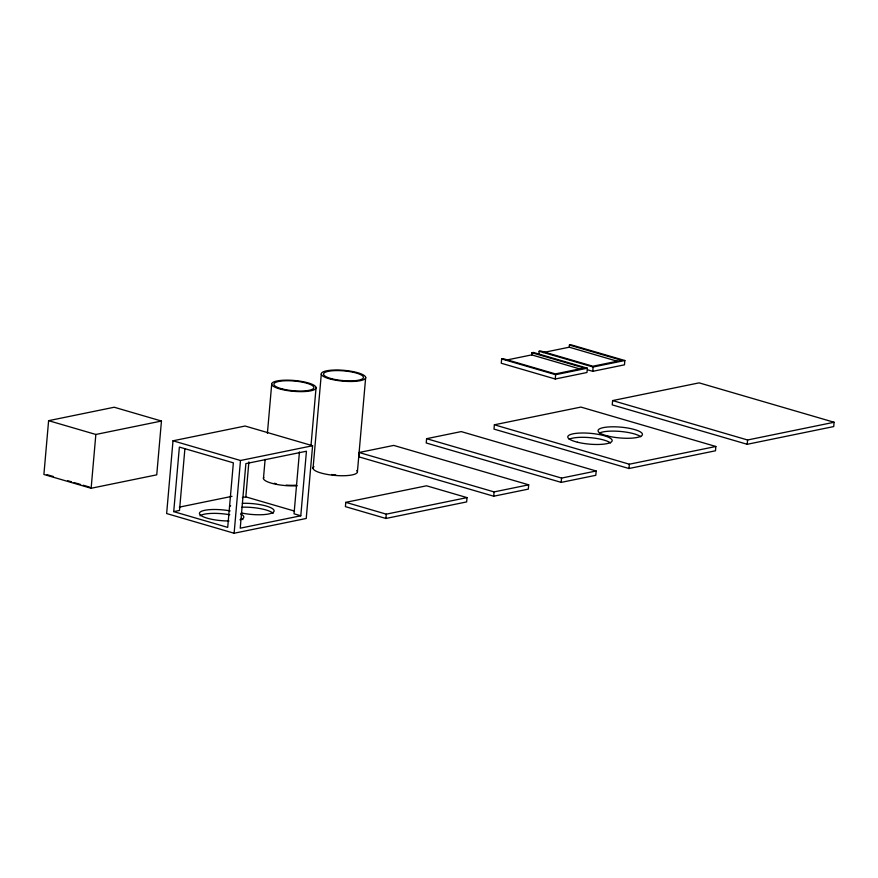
<?xml version="1.0" encoding="UTF-8"?>
<svg xmlns="http://www.w3.org/2000/svg" width="878" height="878" viewBox="0 0 878 878"><rect width="100%" height="100%" fill="white"/><g stroke="black" fill="none" stroke-linecap="round" stroke-linejoin="round"><path stroke-width="1.32" d="M48.608 420.672L43.9 474.471L91.136 488.267L156.745 474.833L161.453 421.034L114.217 407.238L48.608 420.672L95.845 434.467L161.453 421.034M91.136 488.267L95.845 434.467M172.999 440.8L166.644 513.542L234.119 533.242L306.224 518.47L312.59 445.739L245.105 426.028L172.999 440.8L240.484 460.5L312.59 445.739M173.723 511.633L179.375 447.078L233.361 462.838L227.709 527.393L173.723 511.633L179.496 510.447L184.907 448.581M234.119 533.242L240.484 460.5M242.361 497.574L245.829 496.871L248.88 461.894M263.455 478.477L265.123 459.348M267.395 433.392L271.697 384.213M299.453 451.94L294.042 513.806L300.792 515.781L306.444 451.226L245.873 463.628L240.232 528.183L300.792 515.781M311.053 444.959L316.069 387.582M313.051 468.314L321.304 374.061M345.789 502.337L345.405 506.639L385.903 518.459L466.646 501.92L467.03 497.617L426.532 485.797L345.789 502.337L386.276 514.157L467.03 497.617M357.423 471.684L365.676 377.43M359.124 452.499L358.74 456.801L493.71 496.213L528.315 489.123L528.688 484.821L393.728 445.409L359.124 452.499L494.084 491.91L528.688 484.821M385.903 518.459L386.276 514.157M426.609 438.682L426.225 442.984L561.196 482.384L595.8 475.305L596.173 470.992L461.213 431.592L426.609 438.682L561.569 478.082L596.173 470.992M494.38 424.798L493.996 429.101L628.966 468.512L715.482 450.787L715.855 446.485L580.896 407.074L494.38 424.798L629.339 464.21L715.855 446.485M531.925 352.736L584.221 368.003L555.39 373.907L503.083 358.641L501.645 358.937L501.272 363.24L555.258 379L586.976 372.502L587.36 368.2L533.374 352.44L531.925 352.736L531.739 354.888L505.519 360.254M493.71 496.213L494.084 491.91M538.851 354.482L539.136 351.255L540.574 350.959L592.88 366.236L621.712 360.32L569.416 345.054L569.229 347.205L543.01 352.572M555.258 379L555.631 374.697L587.36 368.2M561.196 482.384L561.569 478.082M592.749 371.328L593.122 367.015L624.851 360.518L624.467 364.831L592.749 371.328L587.481 369.781M612.614 400.577L612.24 404.879L747.211 444.29L833.727 426.565L834.1 422.263L699.129 382.863L612.614 400.577L747.584 439.988L834.1 422.263M628.966 468.512L629.339 464.21M747.211 444.29L747.584 439.988M569.416 345.054L570.865 344.758L624.851 360.518M179.332 507.133L231.99 496.344M569.229 347.205L617.607 361.33M539.136 351.255L593.122 367.015M531.739 354.888L580.117 369.012M501.645 358.937L555.631 374.697M245.829 496.871L294.547 511.095M47.028 474.669L53.481 476.556M67.672 480.705L71.546 481.824M74.125 482.582L80.567 484.469M83.158 485.216L89.6 487.103M242.361 503.324A22.268 5.422 5 0 1 274.101 510.996A22.268 5.422 5 0 1 241.318 512.939M230.091 506.244A22.268 5.422 5 0 1 230.629 505.728M240.561 513.948A22.268 5.422 5 0 1 239.913 519.82M229.026 520.972A22.268 5.422 5 0 1 199.449 513.268A22.268 5.422 5 0 1 230.135 510.897M242.021 507.199A22.268 5.422 5 0 1 273.157 513.41M200.008 515.803A22.268 5.422 5 0 1 229.795 514.771M241.329 518.415A22.268 5.422 5 0 1 242.877 519.611M297.225 485.753A22.268 5.422 5 0 1 273.058 483.613A22.268 5.422 5 0 1 263.817 477.369M296.062 485.194A20.04 4.884 5 0 1 286.151 485.106M276.098 483.679A20.04 4.884 5 0 1 274.32 483.262M356.819 470.509A22.268 5.422 5 0 1 334.65 475.393A22.268 5.422 5 0 1 313.962 466.701M335.758 474.943A20.04 4.884 5 0 1 331.588 474.515M599.378 433.073A22.268 5.422 5 0 1 620.472 431.449A22.268 5.422 5 0 1 640.808 436.75M569.098 439.274A22.268 5.422 5 0 1 590.192 437.65A22.268 5.422 5 0 1 610.528 442.951M281.3 389.349A22.268 5.422 5 0 0 316.003 388.153A22.268 5.422 5 0 0 284.34 380.196A22.268 5.422 5 0 0 281.3 389.349M282.562 389.009A20.04 4.884 5 0 0 313.797 387.922A20.04 4.884 5 0 0 285.295 380.767A20.04 4.884 5 0 0 282.562 389.009M330.907 379.197A22.268 5.422 5 0 0 365.61 377.99A22.268 5.422 5 0 0 333.936 370.044A22.268 5.422 5 0 0 330.907 379.197M332.169 378.846A20.04 4.884 5 0 0 363.393 377.77A20.04 4.884 5 0 0 334.891 370.615A20.04 4.884 5 0 0 332.169 378.846M607.686 435.993A22.268 5.422 5 0 0 642.378 434.786A22.268 5.422 5 0 0 610.715 426.84A22.268 5.422 5 0 0 607.686 435.993M577.395 442.194A22.268 5.422 5 0 0 612.098 440.986A22.268 5.422 5 0 0 580.435 433.041A22.268 5.422 5 0 0 577.395 442.194"/></g></svg>
